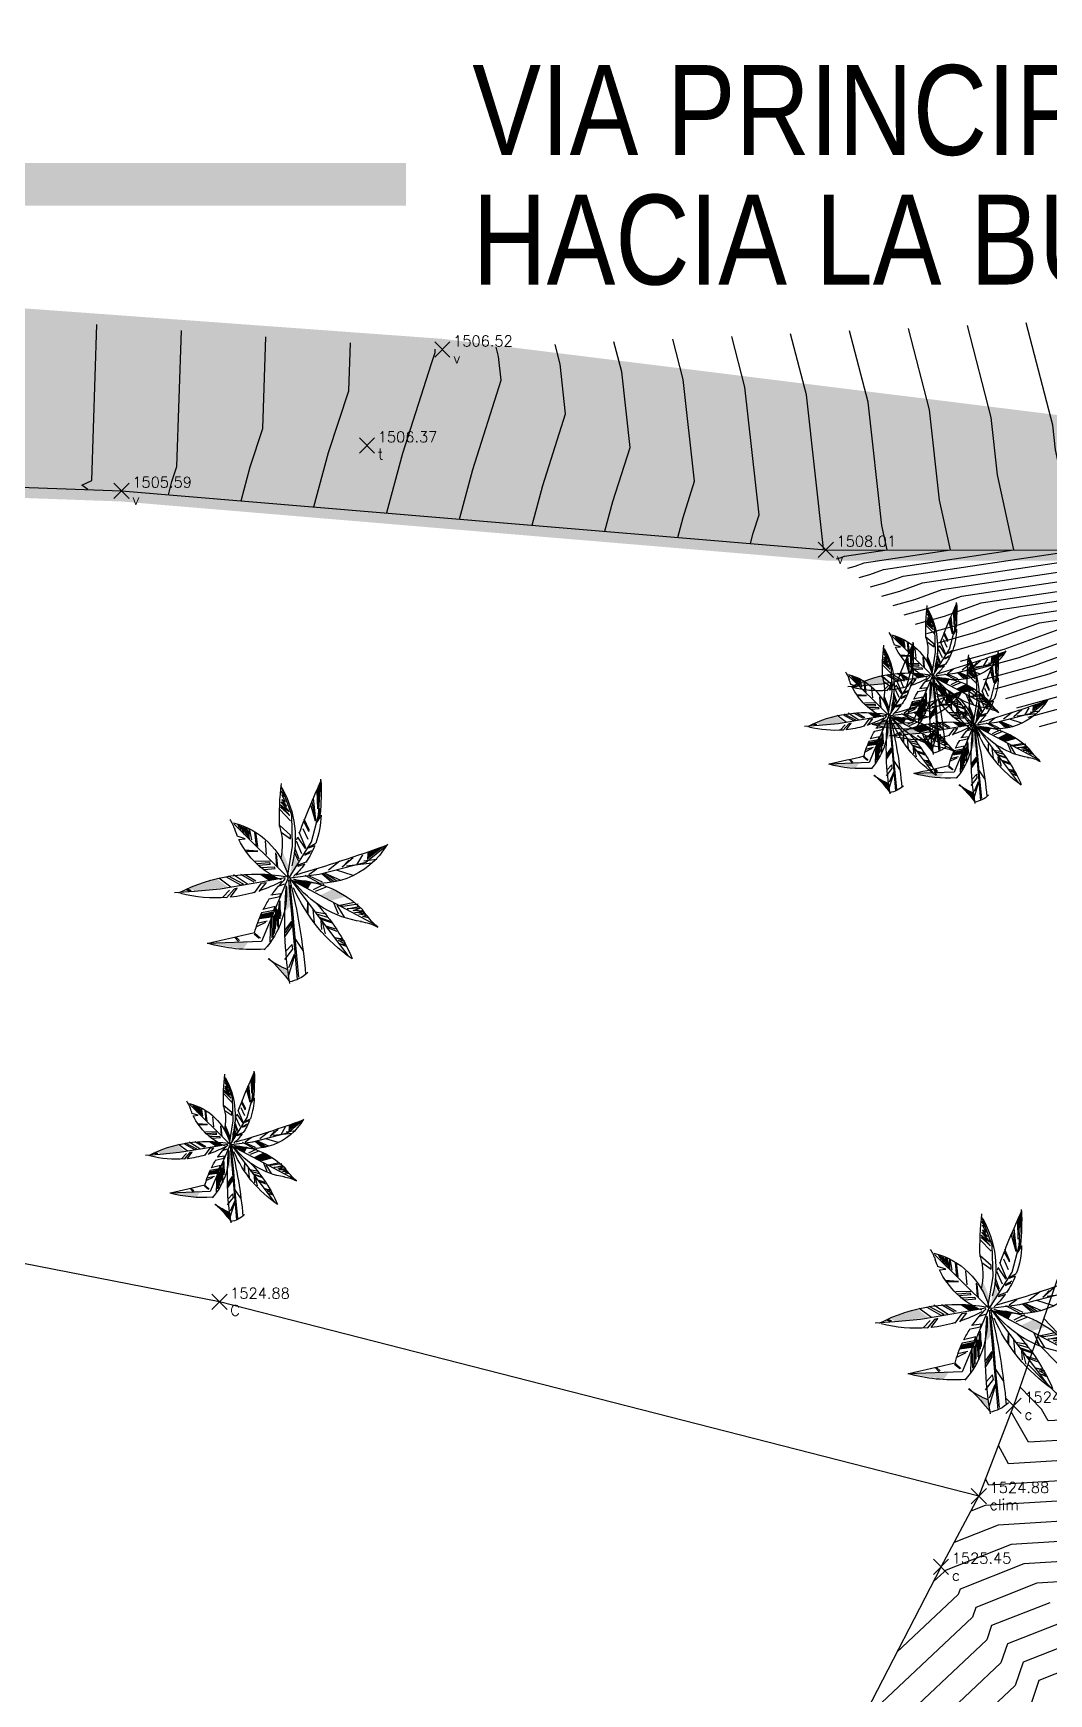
# Model space of a CAD drawing. Header units: metres. Extents: x 1097510 to 2158594, y 877039 to 1751652.
# Drawn here: x 1097646.68 to 1097670.42, y 877174.78 to 877213.59 of the extents above; entities that cross this region are included whole.
import ezdxf

# ---------------------------------------------------------------- set-up
doc = ezdxf.new("R2010")
doc.units = ezdxf.units.M
doc.linetypes.add('DASHED', pattern=[0.75, 0.5, -0.25])
for name, color, linetype in [('C-TOPO-MAJR', 9, 'Continuous'), ('C-TOPO-MINR', 8, 'Continuous'), ('ROTULO', 7, 'Continuous'), ('V-NODE', 1, 'Continuous'), ('V-NODE-TEXT', 11, 'Continuous'), ('WWW.DWGAUTOCAD.COM', 7, 'Continuous')]:
    doc.layers.add(name, color=color, linetype=linetype)
doc.styles.add('Arial Narrow', font='ARIALN.TTF', dxfattribs={"width": 0.85})
doc.styles.get("Standard").update_dxf_attribs({"font": 'simplex.shx'})

# ---------------------------------------------------------------- blocks, each defined once
blk = doc.blocks.new('A$C40F70BF2')
at = {"color": 64}
for p, q in [((1.395, 3.412), (1.345, 4.14)), ((1.404, 3.622), (1.407, 3.935)), ((1.411, 3.538), (1.419, 3.905)), ((1.448, 3.313), (1.496, 3.752)), ((1.937, 3.412), (2.147, 3.983)), ((2.033, 3.595), (2.135, 3.727)), ((2.062, 3.679), (2.135, 3.824)), ((2.135, 3.727), (2.062, 3.679)), ((2.077, 3.788), (2.151, 3.896)), ((2.135, 3.824), (2.077, 3.788)), ((1.43, 3.289), (1.349, 3.412)), ((1.389, 3.49), (1.353, 3.553)), ((1.426, 3.264), (1.353, 3.376)), ((1.393, 3.445), (1.356, 3.526)), ((1.393, 3.403), (1.356, 3.493)), ((1.411, 3.334), (1.36, 3.445)), ((1.536, 2.871), (1.395, 3.412)), ((1.529, 3.679), (1.455, 3.289)), ((1.455, 3.289), (1.55, 3.622)), ((1.919, 2.785), (1.937, 3.412)), ((2.18, 3.523), (1.96, 3.294)), ((1.974, 3.403), (2.165, 3.619)), ((2.165, 3.571), (1.974, 3.403)), ((1.989, 3.487), (2.151, 3.679)), ((2.165, 3.619), (1.989, 3.487)), ((2.151, 3.679), (2.033, 3.595)), ((1.587, 3.114), (1.683, 3.328)), ((1.591, 3.078), (1.587, 3.114)), ((1.701, 3.289), (1.591, 3.078)), ((1.606, 2.916), (1.705, 3.132)), ((1.65, 2.748), (1.785, 3.066)), ((1.96, 3.006), (2.18, 3.198)), ((2.151, 3.066), (1.96, 2.933)), ((2.006, 2.139), (3.105, 3.225)), ((2.626, 2.774), (2.662, 3.065)), ((2.653, 2.781), (2.685, 3.069)), ((2.797, 3.138), (2.753, 2.909)), ((2.855, 3.162), (2.797, 2.933)), ((2.797, 2.933), (2.797, 3.138)), ((2.885, 3.162), (2.826, 2.957)), ((2.826, 2.957), (2.855, 3.162)), ((2.929, 3.174), (2.855, 3.006)), ((2.855, 3.006), (2.885, 3.162)), ((2.899, 3.018), (2.929, 3.174)), ((2.944, 3.15), (2.899, 3.018)), ((2.958, 3.186), (2.929, 3.066)), ((2.929, 3.066), (2.944, 3.15)), ((2.973, 3.114), (2.958, 3.186)), ((3.002, 3.21), (2.973, 3.114)), ((3.032, 3.234), (3.002, 3.162)), ((3.002, 3.162), (3.002, 3.21)), ((1.58, 2.772), (1.451, 2.841)), ((1.472, 2.791), (1.602, 2.739)), ((1.992, 2.139), (1.536, 2.871)), ((1.538, 2.69), (1.679, 2.617)), ((1.602, 2.739), (1.58, 2.772)), ((1.668, 2.733), (1.65, 2.748)), ((1.822, 2.967), (1.668, 2.733)), ((1.73, 2.628), (1.844, 2.883)), ((1.789, 2.517), (1.873, 2.748)), ((2.024, 2.154), (1.919, 2.785)), ((1.96, 2.933), (1.96, 3.006)), ((2.446, 2.617), (2.471, 2.889)), ((2.621, 2.684), (2.895, 2.703)), ((2.877, 2.934), (3.045, 2.983)), ((3.008, 2.919), (2.877, 2.934)), ((1.564, 2.648), (1.679, 2.596)), ((1.789, 2.411), (1.627, 2.469)), ((1.672, 2.415), (1.811, 2.369)), ((1.811, 2.369), (1.789, 2.411)), ((1.8, 2.478), (1.88, 2.664)), ((2.216, 2.359), (2.243, 2.624)), ((2.238, 2.386), (2.257, 2.647)), ((2.27, 2.33), (2.289, 2.356)), ((2.289, 2.356), (2.58, 2.344)), ((2.366, 2.415), (2.384, 2.442)), ((2.612, 2.4), (2.366, 2.415)), ((2.384, 2.442), (2.644, 2.427)), ((2.621, 2.677), (2.849, 2.673)), ((2.07, 2.139), (2.758, 2.02)), ((2.498, 2.311), (2.27, 2.33)), ((2.375, 2.079), (2.567, 2.21)), ((2.548, 2.035), (2.457, 2.046)), ((2.457, 2.046), (2.603, 1.863)), ((2.69, 1.84), (2.548, 2.035)), ((2.662, 2.072), (2.881, 2.203)), ((2.699, 2.053), (2.968, 2.206)), ((2.758, 2.02), (3.387, 1.915)), ((2.831, 2.016), (3.118, 2.199)), ((2.913, 2.012), (3.218, 2.176)), ((3.264, 2.165), (2.977, 2.001)), ((3.168, 1.952), (3.415, 2.135)), ((2.083, 2.012), (2.22, 1.967)), ((2.179, 1.762), (2.156, 1.818)), ((2.156, 1.818), (2.361, 1.788)), ((2.402, 1.714), (2.179, 1.762)), ((2.977, 2.001), (2.913, 2.012)), ((3.177, 1.747), (3.041, 1.93)), ((3.041, 1.93), (3.105, 1.915)), ((3.105, 1.915), (3.255, 1.736)), ((3.332, 1.747), (3.196, 1.889)), ((3.387, 1.915), (3.907, 1.867)), ((3.911, 1.863), (4.308, 1.837)), ((3.975, 1.885), (4.057, 1.915)), ((4.012, 1.878), (3.975, 1.885)), ((4.085, 1.904), (4.012, 1.878))]:
    blk.add_line(p, q, dxfattribs=at)
at = {"color": 60}
for p, q in [((1.378, 3.827), (1.371, 4.019)), ((1.386, 3.761), (1.393, 4.004)), ((2.369, 2.481), (2.676, 2.471))]:
    blk.add_line(p, q, dxfattribs=at)
at = {"color": 62}
for p, q in [((0.438, 2.456), (0.018, 2.796)), ((0.211, 2.512), (0.476, 2.476)), ((0.314, 2.44), (0.828, 2.38)), ((1.381, 2.214), (0.438, 2.456)), ((0.505, 2.608), (0.623, 2.404)), ((0.696, 2.548), (0.916, 2.356)), ((0.916, 2.356), (0.784, 2.5)), ((0.96, 2.476), (1.196, 2.295)), ((1.974, 2.113), (0.228, 1.183)), ((0.696, 2.187), (1.034, 2.295)), ((1.974, 2.128), (0.802, 0.571)), ((1.269, 2.236), (0.96, 2.103)), ((1.019, 2.067), (1.269, 2.236)), ((1.078, 2.062), (1.295, 2.219)), ((1.129, 2.052), (1.321, 2.219)), ((1.313, 2.055), (1.578, 2.175)), ((1.974, 2.139), (1.381, 2.214)), ((1.387, 2.043), (1.665, 2.187)), ((1.431, 2.32), (1.592, 2.199)), ((2.003, 2.103), (1.827, 0.082)), ((2.006, 2.139), (2.548, 0.855)), ((1.225, 1.959), (1.46, 1.862)), ((1.284, 2.007), (1.504, 1.898)), ((1.974, 1.995), (1.915, 1.405)), ((0.387, 1.333), (0.505, 1.357)), ((0.417, 1.381), (0.578, 1.405)), ((0.505, 1.357), (0.417, 1.381)), ((0.461, 1.429), (0.667, 1.442)), ((0.578, 1.405), (0.461, 1.429)), ((0.476, 1.465), (0.696, 1.478)), ((0.667, 1.442), (0.476, 1.465)), ((0.696, 1.478), (0.549, 1.526)), ((0.549, 1.526), (0.814, 1.513)), ((0.814, 1.513), (0.578, 1.562)), ((0.593, 1.61), (0.902, 1.562)), ((0.96, 1.586), (0.667, 1.646)), ((0.872, 1.345), (1.019, 1.586)), ((0.902, 1.562), (0.96, 1.586)), ((0.989, 1.405), (1.093, 1.646)), ((1.206, 1.34), (1.436, 1.403)), ((1.231, 1.403), (1.462, 1.445)), ((1.475, 1.237), (1.504, 1.501)), ((1.915, 1.405), (1.871, 0.852)), ((2.175, 1.512), (2.165, 1.441)), ((2.165, 1.441), (2.165, 1.363)), ((2.179, 1.676), (2.175, 1.605)), ((2.175, 1.605), (2.175, 1.512)), ((2.179, 1.314), (2.179, 1.676)), ((2.184, 1.501), (2.179, 1.407)), ((2.179, 1.407), (2.179, 1.314)), ((2.193, 1.613), (2.184, 1.501)), ((2.197, 1.46), (2.193, 1.613)), ((2.197, 1.392), (2.197, 1.46)), ((2.206, 1.277), (2.197, 1.392)), ((2.225, 1.501), (2.211, 1.378)), ((2.211, 1.378), (2.211, 1.172)), ((2.216, 1.34), (2.225, 1.422)), ((2.225, 1.422), (2.225, 1.501)), ((2.243, 1.389), (2.238, 1.303)), ((2.247, 1.46), (2.243, 1.389)), ((2.257, 1.534), (2.247, 1.46)), ((2.257, 1.544), (2.257, 1.534)), ((2.261, 1.213), (2.261, 1.535)), ((2.298, 1.486), (2.27, 1.56)), ((2.27, 1.56), (2.521, 1.501)), ((2.279, 1.396), (2.275, 1.314)), ((2.289, 1.318), (2.279, 1.396)), ((2.548, 1.441), (2.298, 1.486)), ((2.307, 1.37), (2.302, 1.292)), ((2.307, 1.023), (2.307, 1.37)), ((1.019, 1.056), (1.21, 1.129)), ((1.049, 1.105), (1.24, 1.165)), ((1.254, 1.008), (1.313, 1.249)), ((1.327, 1.093), (1.342, 1.273)), ((1.944, 1.141), (1.944, 1.261)), ((1.944, 1.261), (2.077, 1.08)), ((2.077, 0.948), (1.944, 1.141)), ((2.062, 1.026), (1.947, 1.204)), ((2.206, 1.105), (2.206, 1.277)), ((2.211, 1.172), (2.206, 1.105)), ((2.216, 1.273), (2.216, 1.34)), ((2.225, 1.157), (2.216, 1.273)), ((2.229, 1.232), (2.225, 1.157)), ((2.238, 1.303), (2.229, 1.232)), ((2.27, 1.109), (2.261, 1.213)), ((2.275, 1.247), (2.27, 1.18)), ((2.27, 1.18), (2.27, 1.109)), ((2.275, 1.314), (2.275, 1.247)), ((2.289, 1.157), (2.289, 1.318)), ((2.293, 1.015), (2.289, 1.157)), ((2.293, 1.154), (2.289, 1.083)), ((2.289, 1.083), (2.293, 1.015)), ((2.302, 1.292), (2.293, 1.224)), ((2.293, 1.224), (2.293, 1.154)), ((2.311, 0.948), (2.307, 1.023)), ((2.334, 0.926), (2.343, 1.325)), ((2.371, 0.847), (2.357, 1.299)), ((2.433, 1.267), (2.637, 1.215)), ((2.471, 1.236), (2.65, 1.152)), ((2.69, 1.027), (2.571, 0.922)), ((0.814, 0.744), (0.96, 0.804)), ((0.843, 0.792), (0.989, 0.876)), ((0.96, 0.804), (0.843, 0.792)), ((0.872, 0.864), (1.049, 0.924)), ((0.989, 0.876), (0.872, 0.864)), ((1.049, 0.924), (0.931, 0.912)), ((1.709, 0.671), (1.871, 0.912)), ((1.871, 0.852), (1.798, 0.13)), ((1.915, 0.696), (1.93, 0.792)), ((2.077, 0.491), (1.915, 0.696)), ((1.93, 0.792), (2.062, 0.647)), ((2.548, 0.855), (3.647, 0.814)), ((2.699, 1.008), (2.594, 0.922)), ((3.063, 0.941), (2.995, 0.87)), ((3.095, 0.937), (3.013, 0.851)), ((1.886, 0.527), (1.886, 0.587)), ((1.886, 0.587), (2.003, 0.322)), ((2.003, 0.154), (1.886, 0.527))]:
    blk.add_line(p, q, dxfattribs=at)
at = {"color": 60}
for centre, radius, start, end in [((7.228, 3.925), 5.886, 178.201, 184.8569), ((-12.631, -2.337), 15.387, 20.511, 24.7274), ((-4.468, 3.341), 6.654, 358.6497, 6.1521), ((3.986, 2.93), 2.121, 151.1341, 194.9744), ((3.081, 3.443), 1.737, 181.0191, 200.3048), ((3.488, 1.763), 1.537, 103.7474, 164.6646), ((3.323, 2.824), 1.195, 162.4534, 194.3671), ((1.484, 3.655), 1.692, 336.4968, 341.7386), ((4.255, 2.671), 1.249, 148.3784, 158.7208), ((1.388, 3.636), 1.607, 210.2718, 288.6073), ((11.205, 34.008), 33.156, 250.2818, 253.6131), ((3.081, 3.443), 1.737, 202.0613, 214.4357), ((-12.631, -2.337), 15.387, 19.9468, 20.1294), ((1.484, 3.655), 1.692, 293.0839, 334.2208), ((3.081, 3.443), 1.737, 216.4922, 227.1869), ((1.97, 0.03), 2.073, 93.8052, 134.9428), ((0.206, 3.365), 2.134, 278.5823, 322.5951), ((14.63, -0.992), 13.028, 166.2796, 174.8216), ((2.648, -1.238), 3.457, 62.9286, 99.782), ((0.371, 0.432), 2.394, 34.5841, 45.0988), ((3.478, 4.556), 2.822, 241.8528, 251.6799), ((-1.258, 3.332), 3.452, 304.8805, 336.243), ((-5.402, 1.247), 7.481, 350.4062, 5.6425), ((3.808, 1.866), 1.768, 177.0625, 221.9788), ((0.371, 0.432), 2.394, 26.5664, 32.4272), ((3.478, 4.556), 2.822, 253.6434, 263.8215), ((3.478, 4.556), 2.822, 265.3232, 284.5956), ((-1.183, 2.66), 2.05, 312.2483, 325.4397), ((4.234, -0.992), 3.827, 137.0982, 156.8626), ((0.371, 0.432), 2.394, 14.3751, 24.9555), ((0.622, 0.416), 0.842, 95.4287, 120.3984), ((10.9, 35.08), 35.029, 256.4454, 258.0204), ((2.731, 4.141), 3.451, 266.0609, 285.3989), ((5.057, -2.3), 3.867, 133.3547, 142.8755), ((1.268, 2.121), 1.986, 292.1292, 305.3212), ((2.112, 0.756), 0.732, 226.5793, 260.5482)]:
    blk.add_arc(centre, radius, start, end, dxfattribs=at)
at = {"color": 62}
for points in [[(0.035, 2.801), (0.417, 2.5), (0.035, 2.801), (0.402, 2.657)], [(1.93, 2.091), (1.607, 1.923), (1.886, 2.091), (1.533, 2.055)], [(2.003, 2.043), (2.062, 1.465), (2.003, 2.031), (1.96, 1.586)], [(1.136, 1.682), (0.828, 1.766), (1.357, 1.79), (1.107, 1.911)], [(1.592, 1.393), (1.592, 1.61), (1.636, 1.478), (1.622, 1.682)], [(1.357, 1.297), (1.078, 1.201), (1.387, 1.357), (1.151, 1.273)], [(2.598, 1.303), (2.343, 1.34), (2.557, 1.407), (2.293, 1.467)], [(3.546, 0.816), (2.811, 0.852), (3.59, 0.804), (2.914, 0.708)]]:
    blk.add_solid(points, dxfattribs=at)
at = {"color": 64}
for points in [[(2.02, 2.234), (2.16, 2.54), (1.994, 2.357), (2.13, 2.691)], [(1.983, 2.159), (1.888, 2.598), (1.983, 2.159), (1.818, 2.432)], [(2.398, 2.087), (2.562, 2.203), (2.206, 2.12), (2.366, 2.203)], [(3.893, 1.874), (4.007, 1.93), (3.228, 1.952), (3.451, 2.12)]]:
    blk.add_solid(points, dxfattribs=at)
at = {"color": 60}
blk.add_solid([(2.003, 0.058), (2.385, 0.503), (2.018, 0.286), (2.4, 0.503)], dxfattribs=at)
blk = doc.blocks.new('*U7')
at = {"color": 0, "linetype": 'ByBlock', "lineweight": -2, "transparency": 16777216}
for p, q in [((-0.71, -0.71), (0.71, 0.71)), ((-0.71, 0.71), (0.71, -0.71))]:
    blk.add_line(p, q, dxfattribs=at)

msp = doc.modelspace()

# ---------------------------------------------------------------- hatches: boundary and pattern name
at = {"transparency": 33554602}
h = msp.add_hatch(dxfattribs=at)
h.set_pattern_fill('AR-CONC', color=9, scale=0.01)
h.paths.add_polyline_path([(1097752.597, 877208.238), (1097757.845, 877212.044), (1097762.109, 877214.901), (1097765.432, 877216.837), (1097757.759, 877219.046), (1097752.07, 877217.484), (1097742.692, 877214.472), (1097730.221, 877208.152), (1097717.752, 877207.699), (1097699.58, 877208.171), (1097684.374, 877204.599), (1097671.585, 877204.296), (1097656.247, 877206.197), (1097634.311, 877207.796), (1097624.402, 877208.489), (1097612.512, 877219.361), (1097613.526, 877222.017), (1097614.217, 877223.918), (1097605.154, 877225.956), (1097599.413, 877226.657), (1097600.381, 877223.138), (1097605.528, 877219.999), (1097610.754, 877215.512), (1097615.313, 877211.011), (1097623.572, 877204.428), (1097634.053, 877203.423), (1097648.747, 877202.896), (1097665.209, 877201.516), (1097687.817, 877201.494), (1097702.372, 877204.916), (1097709.087, 877204.78), (1097724.138, 877203.189), (1097735.028, 877205.815), (1097743.406, 877209.884), (1097746.929, 877210.428), (1097748.356, 877212.762)])

# ---------------------------------------------------------------- linework, layer by layer
at = {"color": 7, "linetype": 'DASHED', "true_color": 0xf0f0f0, "const_width": 0.5, "elevation": 1540, "flags": 128}
msp.add_lwpolyline([(1097752.597, 877208.238), (1097757.845, 877212.044), (1097762.109, 877214.901), (1097765.432, 877216.837), (1097757.759, 877219.046), (1097752.07, 877217.484), (1097742.692, 877214.472), (1097730.221, 877208.152), (1097717.752, 877207.699), (1097699.58, 877208.171), (1097684.374, 877204.599), (1097671.585, 877204.296), (1097656.247, 877206.197), (1097634.311, 877207.796), (1097624.402, 877208.489), (1097612.512, 877219.361), (1097613.526, 877222.017), (1097614.217, 877223.918), (1097605.154, 877225.956), (1097599.413, 877226.657), (1097600.381, 877223.138), (1097605.528, 877219.999), (1097610.754, 877215.512), (1097615.313, 877211.011), (1097623.572, 877204.428), (1097634.053, 877203.423), (1097648.747, 877202.896), (1097665.209, 877201.516), (1097687.817, 877201.494), (1097702.372, 877204.916), (1097709.087, 877204.78), (1097724.138, 877203.189), (1097735.028, 877205.815), (1097743.406, 877209.884), (1097746.929, 877210.428), (1097748.356, 877212.762), (1097752.597, 877208.238)], dxfattribs=at)
at = {"color": 7, "true_color": 0xf0f0f0, "elevation": 1524.878, "flags": 128}
for points in [[(1097615.313, 877211.011), (1097623.572, 877204.428), (1097634.053, 877203.423), (1097648.747, 877202.896), (1097665.209, 877201.516), (1097676.679, 877201.505), (1097687.817, 877201.494), (1097702.372, 877204.916), (1097709.087, 877204.78), (1097724.138, 877203.189), (1097735.028, 877205.815), (1097743.406, 877209.884), (1097746.929, 877210.428), (1097748.356, 877212.762), (1097752.597, 877208.238), (1097747.847, 877204.842), (1097737.529, 877193.34), (1097733.953, 877187.068), (1097729.469, 877182.53), (1097726.491, 877180.653), (1097717.986, 877167.963)], [(1097666.169, 877174.38), (1097667.902, 877177.745), (1097668.786, 877179.396), (1097651.036, 877183.937), (1097624.371, 877189.152), (1097601.717, 877201.283)], [(1097676.679, 877201.505), (1097674.818, 877196.16), (1097674.218, 877194.065), (1097673.4, 877192.323), (1097672.683, 877190.629), (1097672.07, 877188.467), (1097671.073, 877185.76), (1097669.598, 877181.506), (1097668.786, 877179.396)]]:
    msp.add_lwpolyline(points, dxfattribs=at)
at = {"color": 7, "true_color": 0xf0f0f0, "flags": 128}
msp.add_lwpolyline([(1097655.399, 877210.061, 1, 1, 0), (1097647.847, 877210.061, 3, 0, 0), (1097643.634, 877210.061, 0, 0, 0)], format="xyseb", dxfattribs=at)
at = {"layer": 'C-TOPO-MAJR', "color": 32, "linetype": 'Continuous', "lineweight": -3, "flags": 128}
for points, elevation in [([(1097669.414, 877198.038), (1097670.775, 877198.414), (1097672.485, 877199.037), (1097686.574, 877201.144), (1097687.589, 877201.272), (1097687.697, 877201.293), (1097687.746, 877201.306), (1097687.797, 877201.303), (1097687.896, 877201.328), (1097688.728, 877201.708), (1097688.685, 877201.867), (1097687.924, 877205.013), (1097687.807, 877205.406), (1097686.723, 877206.391), (1097686.417, 877207.571)], 1512), ([(1097666.253, 877200.652), (1097666.591, 877200.746), (1097667.016, 877200.9), (1097671.093, 877201.51), (1097670.577, 877203.857), (1097670.514, 877204.429), (1097669.895, 877206.819)], 1509), ([(1097651.543, 877202.662), (1097651.755, 877203.452), (1097652.051, 877204.35), (1097652.122, 877206.498)], 1506), ([(1097658.345, 877202.091), (1097658.594, 877203.021), (1097659.128, 877204.692), (1097658.999, 877205.856), (1097658.88, 877206.317)], 1507), ([(1097665.148, 877201.521), (1097665.15, 877201.529), (1097665.155, 877201.544), (1097664.757, 877205.142), (1097664.387, 877206.568)], 1508), ([(1097667.307, 877199.781), (1097667.986, 877199.968), (1097668.839, 877200.279), (1097677.03, 877201.504), (1097676.607, 877203.429)], 1510), ([(1097668.36, 877198.91), (1097669.38, 877199.191), (1097670.662, 877199.658), (1097682.966, 877201.499), (1097682.777, 877202.364)], 1511), ([(1097670.715, 877181.174), (1097670.405, 877181.155), (1097670.25, 877181.431), (1097669.75, 877181.945)], 1524), ([(1097671.522, 877179.333), (1097668.934, 877179.174), (1097668.596, 877179.041)], 1525), ([(1097672.328, 877177.492), (1097670.143, 877177.358), (1097668.718, 877176.796), (1097668.639, 877176.565), (1097666.247, 877174.311)], 1526), ([(1097671.353, 877175.542), (1097670.191, 877175.084), (1097669.97, 877174.435)], 1527)]:
    msp.add_lwpolyline(points, dxfattribs=dict(at, elevation=elevation))
at = {"layer": 'C-TOPO-MINR', "color": 8, "linetype": 'Continuous', "lineweight": -3, "flags": 128}
for points, elevation in [([(1097669.677, 877197.821), (1097671.124, 877198.219), (1097672.941, 877198.881), (1097684.875, 877200.667), (1097687.276, 877200.97), (1097687.534, 877201.019), (1097687.649, 877201.048), (1097687.769, 877201.042), (1097688.005, 877201.101), (1097689.972, 877202.001), (1097689.871, 877202.376), (1097689.198, 877205.162), (1097689.039, 877205.695), (1097688.068, 877206.578), (1097687.794, 877207.634)], 1512.25), ([(1097669.941, 877197.603), (1097671.472, 877198.025), (1097673.397, 877198.726), (1097683.177, 877200.189), (1097686.964, 877200.667), (1097687.37, 877200.745), (1097687.552, 877200.791), (1097687.74, 877200.78), (1097688.113, 877200.874), (1097691.217, 877202.293), (1097691.057, 877202.885), (1097690.471, 877205.311), (1097690.27, 877205.984), (1097689.413, 877206.764), (1097689.171, 877207.697)], 1512.5), ([(1097670.204, 877197.385), (1097671.821, 877197.831), (1097673.853, 877198.571), (1097681.478, 877199.712), (1097686.652, 877200.364), (1097687.206, 877200.471), (1097687.454, 877200.534), (1097687.712, 877200.519), (1097688.221, 877200.647), (1097692.461, 877202.586), (1097692.244, 877203.395), (1097691.744, 877205.459), (1097691.502, 877206.273), (1097690.758, 877206.95), (1097690.548, 877207.76)], 1512.75), ([(1097647.959, 877202.924), (1097647.819, 877203.028), (1097648.05, 877203.133), (1097648.171, 877206.786)], 1505.5), ([(1097649.842, 877202.804), (1097649.925, 877203.114), (1097650.041, 877203.466), (1097650.147, 877206.642)], 1505.75), ([(1097665.726, 877201.088), (1097665.894, 877201.134), (1097666.104, 877201.211), (1097668.124, 877201.513), (1097667.869, 877202.676), (1097667.635, 877204.786), (1097667.141, 877206.693)], 1508.5), ([(1097665.99, 877200.87), (1097666.242, 877200.94), (1097666.56, 877201.056), (1097669.608, 877201.512), (1097669.223, 877203.266), (1097669.075, 877204.607), (1097668.518, 877206.756)], 1508.75), ([(1097653.243, 877202.519), (1097653.584, 877203.79), (1097654.061, 877205.235), (1097654.098, 877206.354)], 1506.25), ([(1097656.645, 877202.234), (1097656.955, 877203.394), (1097657.621, 877205.479), (1097657.56, 877206.034), (1097657.503, 877206.254)], 1506.75), ([(1097660.046, 877201.949), (1097660.233, 877202.648), (1097660.635, 877203.905), (1097660.438, 877205.678), (1097660.256, 877206.38)], 1507.25), ([(1097661.747, 877201.806), (1097661.872, 877202.275), (1097662.141, 877203.118), (1097661.878, 877205.499), (1097661.633, 877206.442)], 1507.5), ([(1097663.447, 877201.664), (1097663.511, 877201.902), (1097663.648, 877202.331), (1097663.317, 877205.321), (1097663.01, 877206.505)], 1507.75), ([(1097665.463, 877201.306), (1097665.545, 877201.329), (1097665.648, 877201.366), (1097666.64, 877201.515), (1097666.515, 877202.085), (1097666.196, 877204.964), (1097665.764, 877206.631)], 1508.25), ([(1097656.073, 877206.21), (1097656.07, 877206.119), (1097655.987, 877205.866), (1097655.317, 877203.767), (1097654.944, 877202.377)], 1506.5), ([(1097666.516, 877200.435), (1097666.94, 877200.551), (1097667.472, 877200.745), (1097672.577, 877201.509), (1097671.98, 877204.228)], 1509.25), ([(1097666.78, 877200.217), (1097667.288, 877200.357), (1097667.927, 877200.59), (1097674.061, 877201.507), (1097673.522, 877203.962)], 1509.5), ([(1097667.043, 877199.999), (1097667.637, 877200.163), (1097668.383, 877200.434), (1097675.545, 877201.506), (1097675.065, 877203.695)], 1509.75), ([(1097667.57, 877199.563), (1097668.334, 877199.774), (1097669.295, 877200.124), (1097678.514, 877201.503), (1097678.149, 877203.163)], 1510.25), ([(1097667.833, 877199.345), (1097668.683, 877199.58), (1097669.75, 877199.969), (1097679.998, 877201.502), (1097679.692, 877202.897)], 1510.5), ([(1097668.097, 877199.128), (1097669.032, 877199.385), (1097670.206, 877199.813), (1097681.482, 877201.5), (1097681.234, 877202.63)], 1510.75), ([(1097668.624, 877198.692), (1097669.729, 877198.997), (1097671.118, 877199.503), (1097684.451, 877201.497), (1097684.319, 877202.098)], 1511.25), ([(1097685.861, 877201.832), (1097685.935, 877201.496), (1097671.574, 877199.347), (1097670.078, 877198.802), (1097668.887, 877198.474)], 1511.5), ([(1097687.404, 877201.565), (1097687.419, 877201.494), (1097672.029, 877199.192), (1097670.426, 877198.608), (1097669.15, 877198.256)], 1511.75), ([(1097670.792, 877183.045), (1097670.305, 877183.546)], 1523.25), ([(1097670.725, 877182.391), (1097670.12, 877183.012)], 1523.5), ([(1097670.657, 877181.737), (1097669.935, 877182.479)], 1523.75), ([(1097670.917, 877180.713), (1097669.944, 877180.654), (1097669.545, 877181.368)], 1524.25), ([(1097671.119, 877180.253), (1097669.483, 877180.153), (1097669.243, 877180.583)], 1524.5), ([(1097671.32, 877179.793), (1097669.022, 877179.652), (1097668.941, 877179.798)], 1524.75), ([(1097671.723, 877178.872), (1097669.236, 877178.72), (1097668.207, 877178.315)], 1525.25), ([(1097671.925, 877178.412), (1097669.539, 877178.266), (1097667.982, 877177.653), (1097667.974, 877177.63), (1097667.719, 877177.39)], 1525.5), ([(1097672.127, 877177.952), (1097669.841, 877177.812), (1097668.35, 877177.224), (1097668.306, 877177.098), (1097666.873, 877175.747)], 1525.75), ([(1097670.446, 877176.904), (1097669.086, 877176.368), (1097668.972, 877176.033), (1097666.709, 877173.901)], 1526.25), ([(1097670.748, 877176.45), (1097669.455, 877175.94), (1097669.304, 877175.5), (1097667.172, 877173.492)], 1526.5), ([(1097671.051, 877175.996), (1097669.823, 877175.512), (1097669.637, 877174.968), (1097667.635, 877173.082)], 1526.75)]:
    msp.add_lwpolyline(points, dxfattribs=dict(at, elevation=elevation))

# ---------------------------------------------------------------- block references
at = {"layer": 'V-NODE', "xscale": 0.25, "yscale": 0.25, "zscale": 0.25}
for p in [(1097656.247, 877206.197, 1506.522), (1097654.484, 877203.956, 1506.373), (1097648.747, 877202.896, 1505.589), (1097665.209, 877201.516, 1508.009), (1097651.036, 877183.937, 1524.878), (1097669.598, 877181.506, 1524.206), (1097668.786, 877179.396, 1524.878), (1097667.902, 877177.745, 1525.446)]:
    msp.add_blockref('*U7', p, dxfattribs=at)
at = {"layer": 'WWW.DWGAUTOCAD.COM'}
for p, xscale, yscale, zscale in [((1097669.42, 877196.735), -0.8574371676627007, 0.8574371676627007, 0.8574371676627007), ((1097668.406, 877195.809), -0.8574371676627007, 0.8574371676627007, 0.8574371676627007), ((1097670.391, 877195.589), -0.8574371676627007, 0.8574371676627007, 0.8574371676627007), ((1097654.962, 877191.376), -1.154589802391189, 1.154589802391189, 1.154589802391189), ((1097653.003, 877185.783), -0.8574371676627007, 0.8574371676627007, 0.8574371676627007), ((1097671.337, 877181.317), -1.154589802391189, 1.154589802391189, 1.154589802391189)]:
    msp.add_blockref('A$C40F70BF2', p, dxfattribs=dict(at, xscale=xscale, yscale=yscale, zscale=zscale))

# ---------------------------------------------------------------- texts
at = {"layer": 'ROTULO', "color": 7, "true_color": 0xf0f0f0, "style": 'Arial Narrow'}
for s, p in [('VIA PRINCIPAL', (1097656.948, 877210.746)), ('HACIA LA BUITRERA', (1097656.948, 877207.717))]:
    msp.add_text(s, height=2.10093, dxfattribs=at).set_placement(p)
at = {"layer": 'V-NODE-TEXT', "char_height": 0.25}
for s, insert, attachment_point in [('1506.52', (1097656.499, 877206.272, 1506.522), 7), ('v', (1097656.499, 877206.122, 1506.522), 1), ('1506.37', (1097654.736, 877204.031, 1506.373), 7), ('t', (1097654.736, 877203.881, 1506.373), 1), ('1505.59', (1097648.999, 877202.971, 1505.589), 7), ('v', (1097648.999, 877202.821, 1505.589), 1), ('1508.01', (1097665.461, 877201.591, 1508.009), 7), ('v', (1097665.461, 877201.441, 1508.009), 1), ('1524.88', (1097651.288, 877184.012, 1524.878), 7), ('C', (1097651.288, 877183.862, 1524.878), 1), ('1524.21', (1097669.85, 877181.581, 1524.206), 7), ('c', (1097669.85, 877181.431, 1524.206), 1), ('1524.88', (1097669.038, 877179.471, 1524.878), 7), ('clim', (1097669.038, 877179.321, 1524.878), 1), ('1525.45', (1097668.154, 877177.82, 1525.446), 7), ('c', (1097668.154, 877177.67, 1525.446), 1)]:
    msp.add_mtext(s, dxfattribs=dict(at, insert=insert, attachment_point=attachment_point))

doc.saveas('drawing.dxf')
